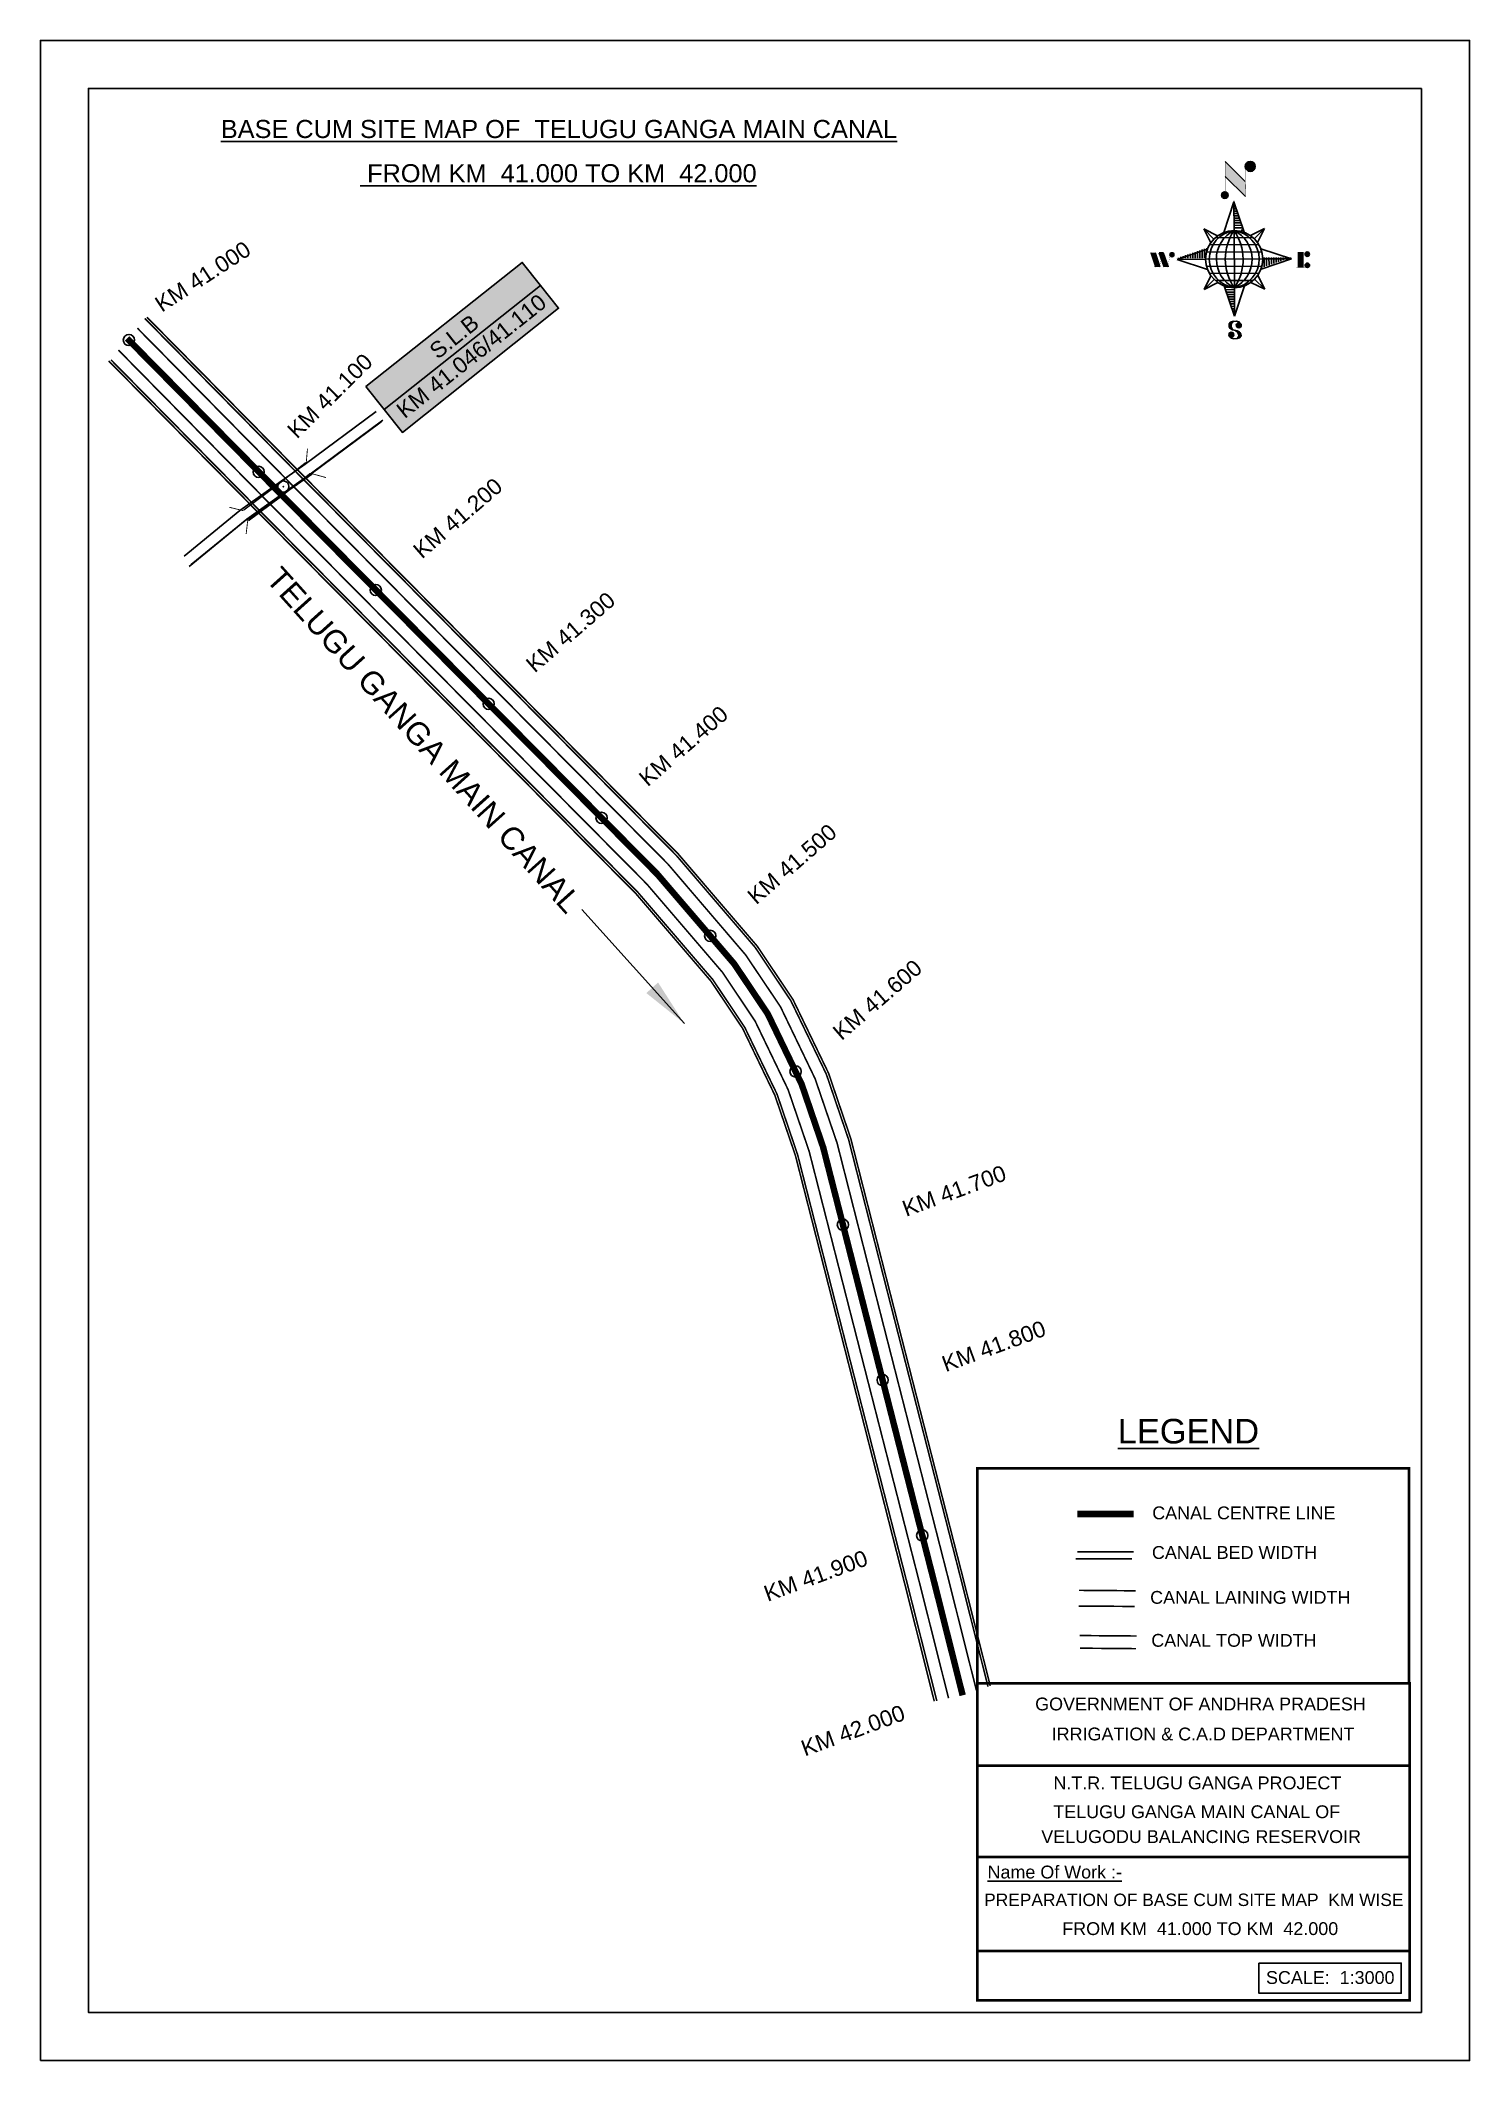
# Model space of a CAD drawing. Header units: inches. Extents: x 249707 to 250598, y 1720794 to 1722054.
import ezdxf

# ---------------------------------------------------------------- set-up
doc = ezdxf.new("R2010")
doc.units = ezdxf.units.IN
doc.header["$MEASUREMENT"] = 0
doc.header["$PDMODE"] = 32
doc.header["$PDSIZE"] = 7
for name, color, linetype in [('AQUADUCT', 1, 'Continuous'), ('bed with', 5, 'Continuous'), ('bord', 1, 'Continuous'), ('canal', 1, 'Continuous'), ('chainage', 7, 'Continuous'), ('FRAME 025', 7, 'Continuous'), ('laying', 4, 'Continuous'), ('lining', 4, 'Continuous'), ('ROAD', 6, 'Continuous'), ('SLB', 11, 'Continuous'), ('Stu coo', 3, 'Continuous'), ('TEXT', 7, 'Continuous'), ('top of bund', 1, 'Continuous'), ('V', 6, 'Continuous'), ('ZSTU', 7, 'Continuous')]:
    doc.layers.add(name, color=color, linetype=linetype)
doc.styles.get("Standard").update_dxf_attribs({"font": 'arial.ttf'})
doc.dimstyles.get("Standard").update_dxf_attribs({"dimtxt": 0.18, "dimasz": 0.18, "dimexe": 0.18, "dimexo": 0.0625, "dimgap": 0.09, "dimtad": 0, "dimtih": 1, "dimtoh": 1, "dimdec": 4, "dimzin": 0, "dimdsep": 46, "dimtxsty": 'Standard', "dimcen": 0.09, "dimadec": 0, "dimazin": 0, "dimtfac": 1, "dimtdec": 4, "dimtofl": 0, "dimtmove": 0, "dimatfit": 3, "dimfxl": 1, "dimtolj": 1, "dimtzin": 0, "dimarcsym": 0})
pattern_1 = [(267.297113149, (-8720374.938, 50637915.138), (10.5367255337, -0.497431438), [])]
pattern_2 = [(357.297113149, (-8720374.938, 50637915.138), (0.497431438, 10.5367255337), [])]

# ---------------------------------------------------------------- blocks, each defined once
blk = doc.blocks.new('FGDFGDFG6YURT')
at = {"layer": 'ROAD', "color": 1, "linetype": 'Continuous', "lineweight": 25}
for points in [[(386103.53, 1482907.42, 0), (386134.49, 1482913.05, 0), (386162.33, 1482917.43, 0), (386187.04, 1482923.15, 0)], [(386104.35, 1482907.67, 0), (386135.27, 1482913.29, 0), (386163.2, 1482917.69, 0), (386188.04, 1482923.43, 0)], [(386104.24, 1482903.53, 0), (386135.16, 1482909.15, 0), (386163.09, 1482913.55, 0), (386187.93, 1482919.3, 0)]]:
    blk.add_polyline3d(points, dxfattribs=at)
at = {"layer": 'SLB'}
for points, const_width in [([(386134.59, 1482913.4), (386134.24, 1482913.41), (386130.63, 1482916.64)], 0.3), ([(386134.59, 1482913.4), (386148.24, 1482915.45), (386161.82, 1482917.9)], 0.5), ([(386161.99, 1482918.19), (386148.41, 1482915.73), (386134.91, 1482912.87)], 0.5), ([(386161.82, 1482917.9), (386162.17, 1482917.94), (386164.81, 1482922)], 0.3), ([(386134.8, 1482908.74), (386134.45, 1482908.69), (386131.94, 1482904.55)], 0.3), ([(386161.88, 1482914.05), (386148.3, 1482911.6), (386134.8, 1482908.74)], 0.5), ([(386161.88, 1482914.05), (386162.23, 1482914.04), (386165.93, 1482910.93)], 0.3)]:
    blk.add_lwpolyline(points, dxfattribs=dict(at, const_width=const_width))
blk = doc.blocks.new('*X3')
at = {"color": 0, "linetype": 'Continuous'}
for p, q in [((6321.6, 240.5), (6322.3, 241.2)), ((6321.6, 240.3), (6322.3, 241)), ((6321.6, 240.1), (6322.3, 240.8)), ((6321.6, 239.9), (6322.4, 240.7)), ((6321.6, 239.8), (6322.4, 240.6)), ((6321.6, 239.6), (6322.5, 240.5)), ((6321.6, 239.4), (6322.5, 240.3)), ((6321.6, 239.2), (6322.6, 240.2)), ((6321.7, 239.1), (6322.6, 240.1)), ((6321.8, 240.8), (6322.4, 241.4)), ((6321.8, 239), (6322.7, 240)), ((6321.8, 239), (6322.8, 239.9)), ((6321.9, 238.9), (6322.9, 239.8)), ((6322, 238.8), (6323, 239.7)), ((6322.1, 241.3), (6322.4, 241.6)), ((6322.1, 238.7), (6323.1, 239.6)), ((6322.2, 238.6), (6323.1, 239.6)), ((6322.3, 238.5), (6323.2, 239.5)), ((6322.4, 238.5), (6323.3, 239.4)), ((6322.5, 238.4), (6323.4, 239.3)), ((6322.7, 238.4), (6323.6, 239.3)), ((6322.8, 238.3), (6323.7, 239.2)), ((6322.9, 238.3), (6323.8, 239.1)), ((6323.1, 238.2), (6323.9, 239.1)), ((6323.2, 238.2), (6324, 239)), ((6323.3, 238.2), (6324.2, 239)), ((6323.5, 238.1), (6324.3, 238.9)), ((6323.7, 238.1), (6324.4, 238.9)), ((6323.8, 238.1), (6324.6, 238.8)), ((6324.1, 238.2), (6324.7, 238.8)), ((6324.3, 238.3), (6324.9, 238.8)), ((6324.6, 238.3), (6325.1, 238.8)), ((6324.8, 238.4), (6325.2, 238.8)), ((6325.1, 238.5), (6325.4, 238.8)), ((6325.4, 238.6), (6325.6, 238.8))]:
    blk.add_line(p, q, dxfattribs=at)
blk = doc.blocks.new('*X2')
at = {"color": 0, "linetype": 'Continuous'}
for p, q in [((6324.4, 240.3), (6324.5, 240.4)), ((6324.6, 240.3), (6324.8, 240.5)), ((6324.7, 240.2), (6325, 240.5)), ((6324.8, 240.2), (6325.2, 240.6)), ((6325, 240.1), (6325.5, 240.6)), ((6325.1, 240.1), (6325.6, 240.6)), ((6325.2, 240), (6325.8, 240.6)), ((6325.3, 240), (6326, 240.6)), ((6325.4, 239.9), (6326.1, 240.6)), ((6325.5, 239.8), (6326.2, 240.5)), ((6325.6, 239.8), (6326.3, 240.5)), ((6325.7, 239.7), (6326.5, 240.4)), ((6325.9, 239.6), (6326.6, 240.3)), ((6326, 239.5), (6326.7, 240.3)), ((6326, 239.4), (6326.8, 240.2)), ((6326.1, 239.3), (6327, 240.2)), ((6326.2, 239.3), (6327.1, 240.1)), ((6326.3, 239.2), (6327.1, 240)), ((6326.4, 239.1), (6327.2, 239.9)), ((6326.5, 239), (6327.3, 239.8)), ((6326.5, 238.9), (6327.4, 239.7)), ((6326.6, 238.8), (6327.5, 239.6)), ((6326.7, 238.7), (6327.5, 239.5)), ((6326.8, 238.6), (6327.6, 239.4)), ((6326.8, 238.5), (6327.7, 239.3)), ((6326.8, 236.5), (6327.4, 237)), ((6326.9, 238.3), (6327.8, 239.2)), ((6326.9, 238.2), (6327.9, 239.1)), ((6326.9, 236.8), (6327.6, 237.4)), ((6327, 238.1), (6327.8, 239)), ((6327, 237.9), (6327.8, 238.8)), ((6327, 237.8), (6327.8, 238.6)), ((6327, 237.6), (6327.8, 238.4)), ((6327, 237.4), (6327.8, 238.2)), ((6327, 237.3), (6327.8, 238)), ((6327, 237.1), (6327.8, 237.9))]:
    blk.add_line(p, q, dxfattribs=at)
blk = doc.blocks.new('H')
at = {"layer": 'bord', "extrusion": (0.000427885, 0.004792, 0.999988)}
h = blk.add_hatch(dxfattribs=at)
h.set_pattern_fill('LINE', color=8, scale=84.387686, angle=-2.70289, style=0)
h.set_pattern_definition(pattern_2)
h.paths.add_polyline_path([(-492.5, 785.6, -0.090992), (-448, 775.2), (-486.5, 912)])
h = blk.add_hatch(dxfattribs=at)
h.set_pattern_fill('LINE', color=8, scale=84.387686, angle=-92.70289, style=0)
h.set_pattern_definition(pattern_1)
h.paths.add_polyline_path([(-624.9, 665.1, -0.090992), (-614.5, 709.6), (-751.3, 671.1)])
h = blk.add_hatch(dxfattribs=at)
h.set_pattern_fill('LINE', color=8, scale=84.387686, angle=-92.70289, style=0)
h.set_pattern_definition(pattern_1)
h.paths.add_polyline_path([(-245.6, 647.2), (-372, 653.2, -0.090992), (-382.4, 608.7)])
h = blk.add_hatch(dxfattribs=at)
h.set_pattern_fill('LINE', color=8, scale=84.387686, angle=-2.70289, style=0)
h.set_pattern_definition(pattern_2)
h.paths.add_polyline_path([(-504.4, 532.7, -0.090992), (-548.9, 543.1), (-510.4, 406.3)])
for p, q in [((-516.2, 1087.1, -1217.1), (-431.5, 994, -1216.7)), ((-519.4, 1020.4, -1216.8), (-434.7, 927.3, -1216.4)), ((-538.3, 773.7, -1215.6), (-487, 906.2, -1216.3)), ((-487, 906.2, -1216.3), (-493, 779.8, -1215.7)), ((-487, 906.2, -1216.3), (-448.5, 769.4, -1215.7)), ((-626.7, 793.8, -1215.7), (-566.8, 760.2, -1215.6)), ((-626.7, 793.8, -1215.7), (-584.1, 747, -1215.5)), ((-598.9, 731, -1215.4), (-626.7, 793.8, -1215.7)), ((-421.3, 753.3, -1215.6), (-358.5, 781.1, -1215.7)), ((-358.5, 781.1, -1215.7), (-405.3, 738.5, -1215.5)), ((-358.5, 781.1, -1215.7), (-392.1, 721.2, -1215.4)), ((-864.7, 700.9, -1215.1), (-846.9, 637.7, -1214.9)), ((-846.9, 700.1, -1215.1), (-829.1, 636.9, -1214.9)), ((-829.1, 699.2, -1215.2), (-811.3, 636, -1214.9)), ((-829.1, 699.2, -1215.2), (-811.3, 698.4, -1215.2)), ((-811.3, 698.4, -1215.2), (-793.5, 635.2, -1214.9)), ((-751.8, 665.3, -1215), (-615, 703.8, -1215.3)), ((-751.8, 665.3, -1215), (-625.4, 659.3, -1215)), ((-619.3, 614, -1214.8), (-751.8, 665.3, -1215)), ((-246.1, 641.4, -1215.1), (-382.9, 602.9, -1214.9)), ((-378.6, 692.6, -1215.3), (-246.1, 641.4, -1215.1)), ((-372.5, 647.4, -1215.1), (-246.1, 641.4, -1215.1)), ((-213.5, 669.3, -1215.3), (-216.7, 600.8, -1214.9)), ((-197.2, 599.9, -1214.9), (-193.9, 668.4, -1215.3)), ((-639.4, 525.6, -1214.4), (-605.8, 585.5, -1214.7)), ((-639.4, 525.6, -1214.4), (-592.6, 568.1, -1214.6)), ((-576.6, 553.3, -1214.6), (-639.4, 525.6, -1214.4)), ((-510.9, 400.5, -1213.9), (-549.4, 537.2, -1214.5)), ((-371.2, 512.9, -1214.5), (-431.1, 546.5, -1214.6)), ((-371.2, 512.9, -1214.5), (-413.8, 559.7, -1214.7)), ((-399, 575.7, -1214.7), (-371.2, 512.9, -1214.5)), ((-459.6, 533, -1214.5), (-510.9, 400.5, -1213.9)), ((-504.9, 526.9, -1214.5), (-510.9, 400.5, -1213.9))]:
    blk.add_line(p, q, dxfattribs=at)
at = {"layer": 'bord', "color": 8, "linetype": 'ByBlock', "extrusion": (0.000427885, 0.004792, 0.999988)}
for p, q in [((-386.5, 711.4, -1215.4), (-605.5, 721.7, -1215.4)), ((-410.8, 744.2, -1215.5), (-578.1, 752.1, -1215.5)), ((-493, 779.8, -1215.7), (-504.9, 526.9, -1214.5)), ((-372.5, 647.4, -1215.1), (-625.4, 659.3, -1215)), ((-378, 615.9, -1214.9), (-622.9, 627.5, -1214.9)), ((-375, 679.2, -1215.3), (-619.9, 690.7, -1215.2)), ((-392.4, 584.9, -1214.8), (-611.4, 595.3, -1214.7)), ((-419.8, 554.6, -1214.6), (-587.1, 562.5, -1214.6))]:
    blk.add_line(p, q, dxfattribs=at)
at = {"layer": 'bord', "extrusion": (0.000427885, 0.004792, 0.999988), "elevation": -1212.1}
for points, const_width in [([(-522, 959.6), (-515.7, 1092.9)], 1.61), ([(-434.2, 933.1), (-427.9, 1066.5)], 1.61), ([(-870.1, 707), (-846.4, 705.9)], 0.642), ([(-828.6, 642.7), (-855.2, 643.9)], 0.642), ([(-828.6, 642.7), (-821, 678)], 0.642), ([(-810.8, 641.8), (-784.1, 640.6)], 0.642), ([(-793, 641), (-781.6, 693.9)], 0.642), ([(-222.7, 675.6), (-173.8, 673.3)], 0.706), ([(-194.8, 644.8), (-185, 644.4)], 0.706), ([(-177.1, 604.8), (-226, 607.1)], 0.706)]:
    blk.add_lwpolyline(points, dxfattribs=dict(at, const_width=const_width))
for points, const_width in [([(-413.7, 1073.1, 1), (-397.6, 1057.7, 1)], 22.3), ([(-530.3, 949.5, 1), (-519.6, 939.3, 1)], 14.8), ([(-775.9, 696.6, 1), (-769.5, 690.4, 1)], 8.9), ([(-177.8, 666.9, 1), (-170.8, 660.1, 1)], 9.79), ([(-180.1, 618, 1), (-173.1, 611.2, 1)], 9.79), ([(-489.8, 361.7, 1), (-498.1, 369.1, 1)], 11.1), ([(-525.2, 321.6, 1), (-533.4, 328.9, 1)], 11.1)]:
    blk.add_lwpolyline(points, format="xyb", close=True, dxfattribs=dict(at, const_width=const_width))
for points in [[(-537, 317.4), (-530.7, 310.5), (-519.8, 306.8), (-504.9, 306.9), (-493.9, 310), (-486.3, 317.7), (-486.5, 325.8), (-490.6, 333.3), (-493.5, 336.2), (-502.8, 340.9), (-522.5, 347.3), (-530.4, 351.6), (-533.7, 354.6), (-537.4, 362.6), (-537, 373.4), (-530, 380.7), (-520, 384.1), (-503.5, 384.2), (-492.5, 379.9), (-487.1, 373.3)], [(-522.5, 347.6), (-526.2, 353.8), (-527.8, 360.6), (-527.9, 370.6), (-525.9, 375.5), (-521.3, 381.2), (-514.5, 384.4)], [(-504.9, 306.9), (-499, 312.4), (-497, 319.4), (-497.5, 326.5), (-501.2, 335.4), (-509.2, 343.2)]]:
    blk.add_lwpolyline(points, dxfattribs=at)
at = {"layer": 'bord', "extrusion": (0.000427885, 0.004792, 0.999988)}
for centre, radius in [((-405.6, 1065.4, -1212.1), 22.3), ((-525, 944.4, -1212.1), 14.8), ((-498.4, 659.1, -1212.1), 126.6), ((-772.7, 693.5, -1212.1), 8.9), ((-174.3, 663.5, -1212.1), 9.79), ((-176.6, 614.6, -1212.1), 9.79), ((-494, 365.4, -1212.1), 11.1), ((-529.3, 325.2, -1212.1), 11.1)]:
    blk.add_circle(centre, radius, dxfattribs=at)
at = {"layer": 'bord', "color": 8, "linetype": 'ByBlock', "extrusion": (0.000427885, 0.004792, 0.999988)}
for centre, radius, start, end in [((-481.5, 658.3, -1212.1), 127.7, 94.92536, 259.66906), ((-436.8, 656.2, -1212.1), 140.8, 113.28644, 241.30798), ((-315.9, 650.5, -1212.1), 222.3, 142.58916, 212.00526), ((-560.1, 662.1, -1212.1), 140.8, 293.28644, 61.30798), ((-681, 667.8, -1212.1), 222.3, 322.58916, 32.00526), ((-515.4, 659.9, -1212.1), 127.7, 274.92536, 79.66906)]:
    blk.add_arc(centre, radius, start, end, dxfattribs=at)
at = {"layer": 'bord', "extrusion": (0.000427885, 0.004792, 0.999988)}
for points in [[(-515.7, 1092.9, -1212.1), (-431, 999.8, -1212.1), (-518.9, 1026.2, -1212.1), (-434.2, 933.1, -1212.1)], [(-864.1, 706.7, -1212.1), (-846.4, 705.9, -1212.1), (-846.3, 643.5, -1212.1), (-828.6, 642.7, -1212.1)], [(-828.6, 705, -1212.1), (-810.8, 704.2, -1212.1), (-810.8, 641.8, -1212.1), (-793, 641, -1212.1)], [(-193.4, 674.2, -1212.1), (-196.6, 605.7, -1212.1), (-213, 675.1, -1212.1), (-216.2, 606.7, -1212.1)]]:
    blk.add_solid(points, dxfattribs=at)
at = {"layer": 'bord', "extrusion": (0.000427885, 0.004792, 0.999988), "xscale": 7.977342409717546, "yscale": 7.977342408231451, "zscale": 7.977342408476333, "rotation": 138.0840426661453}
for name, p in [('*X2', (38300.5, -31929.4, -1212.1)), ('*X3', (38314.4, -31950.9, -1212.1))]:
    blk.add_blockref(name, p, dxfattribs=at)

msp = doc.modelspace()

# ---------------------------------------------------------------- hatches: boundary and pattern name
at = {"layer": 'ZSTU'}
h = msp.add_hatch(color=135, dxfattribs=at)
h.set_gradient(color1=(141, 177, 78), color2=(107, 135, 59), one_color=1, tint=0.38, name='CYLINDER')
h.paths.add_polyline_path([(249909.5, 1721837.9), (249920.8, 1721823.6), (250018.3, 1721901), (250006.9, 1721915.3)])
h.paths.add_polyline_path([(249953.9, 1721850.7), (249984.6, 1721875.2), (249975, 1721887.3), (249944.2, 1721862.9)], flags=24)
h = msp.add_hatch(color=252, dxfattribs=at)
h.set_gradient(color1=(167, 88, 159), color2=(127, 67, 121), one_color=1, tint=0.38, name='CYLINDER')
h.paths.add_polyline_path([(250029.6, 1721886.7), (250018.3, 1721901), (249920.8, 1721823.6), (249932.2, 1721809.3)])
h.paths.add_polyline_path([(249933.3, 1721813.7), (250026.7, 1721888), (250017, 1721900.1), (249923.6, 1721825.8)], flags=24)

# ---------------------------------------------------------------- linework, layer by layer
at = {"linetype": 'ByBlock'}
for points in [[(249706.5, 1720793.8), (249706.5, 1722053.8), (250597.5, 1722053.8), (250597.5, 1720793.8)], [(250567.5, 1722023.8), (250567.5, 1720823.8), (249736.5, 1720823.8), (249736.5, 1722023.8)]]:
    msp.add_lwpolyline(points, close=True, dxfattribs=at)
for p in [(249761.7, 1721866.9), (249842.6, 1721784.7), (249915.6, 1721711), (249986, 1721640), (250056.4, 1721568.9), (250124.1, 1721495.3), (250177.3, 1721410.7), (250206.8, 1721315.1), (250231.6, 1721218.2), (250256.3, 1721121.3)]:
    msp.add_point(p)
at = {"color": 2}
msp.add_point((249858, 1721775.5), dxfattribs=at)
at = {"layer": 'bed with', "const_width": 1}
for points in [[(249767, 1721874.3), (249856.5, 1721783.5), (249978.2, 1721660.7), (250097.8, 1721540), (250146.2, 1721483.4), (250167.9, 1721451.1), (250189.5, 1721406.2), (250203.2, 1721366.1), (250226.1, 1721276.1), (250272.7, 1721093.8), (250290.1, 1721024.6)], [(249755.2, 1721860.6), (249843.6, 1721770.8), (249965.3, 1721648), (250084.5, 1721527.7), (250131.8, 1721472.5), (250152.1, 1721442.1), (250172.7, 1721399.3), (250185.8, 1721360.9), (250208.6, 1721271.6), (250255.2, 1721089.4), (250272.7, 1721019.8)], [(250388.2, 1721111.1), (250385.1, 1721111.1), (250352.9, 1721111.1)], [(250387.1, 1721106.7), (250385.1, 1721106.7), (250352.3, 1721106.7), (250352, 1721106.7)]]:
    msp.add_lwpolyline(points, dxfattribs=at)
at = {"layer": 'canal', "color": 6, "const_width": 4}
for points in [[(250388.1, 1721134.7), (250385.5, 1721134.8), (250352.9, 1721134.7)], [(250352.9, 1721134.7), (250388.1, 1721134.7)]]:
    msp.add_lwpolyline(points, dxfattribs=at)
at = {"layer": 'FRAME 025', "lineweight": -3, "const_width": 1.64}
for points in [[(250290.7, 1721163.2), (250559.8, 1721163.2), (250559.8, 1721029), (250290.7, 1721029)], [(250290.7, 1721029), (250560.2, 1721029), (250560.2, 1720831.4), (250290.7, 1720831.4)]]:
    msp.add_lwpolyline(points, close=True, dxfattribs=at)
for points in [[(250290.7, 1720977.7), (250560.2, 1720977.7)], [(250290.7, 1720920.8), (250560.2, 1720920.8)], [(250290.7, 1720862.2), (250560.2, 1720862.2)]]:
    msp.add_lwpolyline(points, dxfattribs=at)
at = {"layer": 'lining', "const_width": 1}
for points in [[(249771.6, 1721880.4), (249861.8, 1721788.8), (249983.5, 1721666), (250103.3, 1721545.1), (250152.2, 1721488), (250174.4, 1721454.8), (250196.5, 1721409), (250210.4, 1721368.2), (250233.4, 1721277.9), (250280, 1721095.7), (250297.3, 1721027)], [(249750.5, 1721854.6), (249838.3, 1721765.5), (249960, 1721642.7), (250078.9, 1721522.6), (250125.8, 1721467.9), (250145.6, 1721438.3), (250165.8, 1721396.5), (250178.6, 1721358.8), (250201.3, 1721269.8), (250247.9, 1721087.5), (250265.4, 1721018.1)], [(250354, 1721087.1), (250378.7, 1721086.9), (250389.3, 1721086.8)], [(250353.9, 1721077.3), (250380.8, 1721077.1), (250388.8, 1721077)]]:
    msp.add_lwpolyline(points, dxfattribs=at)
at = {"layer": 'top of bund', "const_width": 1}
for points in [[(249773, 1721881.1), (249862.9, 1721789.9), (249984.6, 1721667), (250104.4, 1721546.1), (250153.4, 1721488.9), (250175.7, 1721455.6), (250197.9, 1721409.6), (250211.8, 1721368.7), (250234.8, 1721278.3), (250281.4, 1721096), (250298.7, 1721027.5)], [(249749.1, 1721853.9), (249837.2, 1721764.5), (249958.9, 1721641.6), (250077.8, 1721521.6), (250124.6, 1721467), (250144.3, 1721437.6), (250164.4, 1721395.9), (250177.2, 1721358.4), (250199.9, 1721269.4), (250246.4, 1721087.2), (250263.8, 1721017.9)], [(250354.5, 1721058.9), (250379.1, 1721058.7), (250389.9, 1721058.6)], [(250389.5, 1721050.7), (250381.6, 1721050.8), (250354.6, 1721051)]]:
    msp.add_lwpolyline(points, dxfattribs=at)
at = {"layer": 'V', "color": 6, "const_width": 4}
msp.add_lwpolyline([(249760.6, 1721867.9), (249850.1, 1721777.2), (249971.8, 1721654.3), (250091.1, 1721533.8), (250139, 1721477.9), (250160, 1721446.6), (250181.1, 1721402.8), (250194.5, 1721363.5), (250217.4, 1721273.8), (250263.9, 1721091.6), (250281.5, 1721021.6)], dxfattribs=at)
at = {"layer": 'V', "color": 0}
msp.add_lwpolyline([(250466.2, 1720854.6), (250554.9, 1720854.6), (250554.9, 1720835.8), (250466.2, 1720835.8)], close=True, dxfattribs=at)
at = {"layer": 'ZSTU', "color": 135}
msp.add_lwpolyline([(249909.5, 1721837.9), (250006.9, 1721915.3), (250018.3, 1721901), (249920.8, 1721823.6)], close=True, dxfattribs=at)
at = {"layer": 'ZSTU', "color": 252}
msp.add_lwpolyline([(249920.8, 1721823.6), (250018.3, 1721901), (250029.6, 1721886.7), (249932.2, 1721809.3)], close=True, dxfattribs=at)

# ---------------------------------------------------------------- block references
at = {"layer": 'AQUADUCT', "color": 1, "xscale": 0.1408039184319789, "yscale": 0.1408039187081158, "zscale": 0.1408039184379445, "rotation": 3.078330572322649}
msp.add_blockref('H', (250525.9, 1721829.3, 170.9), dxfattribs=at)
at = {"layer": 'laying', "color": 1, "linetype": 'ByBlock', "xscale": 1.760345254443767, "yscale": 1.76034525455907, "zscale": 1.760345254585044, "rotation": 206.3358339770913}
msp.add_blockref('FGDFGDFG6YURT', (-299017.8, 4362832.9), dxfattribs=at)

# ---------------------------------------------------------------- texts
at = {"layer": 'chainage', "color": 0}
for s, rotation, p in [('KM 41.000', 33.1644, (249782.2, 1721883.9)), ('KM 41.100', 44.6844, (249866.5, 1721804.8)), ('KM 41.200', 40.7761, (249944.4, 1721730)), ('KM 41.300', 40.7761, (250014.7, 1721658.9)), ('KM 41.400', 40.7761, (250085.1, 1721587.9)), ('KM 41.500', 40.7761, (250152.8, 1721514.3)), ('KM 41.600', 40.7761, (250206, 1721429.6)), ('KM 41.700', 20.1234, (250246.2, 1721320)), ('KM 41.800', 20.1234, (250270.9, 1721223.1)), ('KM 41.900', 20.1234, (250159.9, 1721079.9)), ('KM 42.000', 20.1234, (250183.1, 1720983.4))]:
    msp.add_text(s, height=10, rotation=rotation, dxfattribs=at).set_placement(p)
at = {"layer": 'chainage', "color": 1}
msp.add_text('TELUGU GANGA MAIN CANAL', height=14.042, rotation=311.9607, dxfattribs=at).set_placement((249846.4, 1721717.3))
at = {"layer": 'chainage', "color": 0}
for s, height, p in [('%%ULEGEND', 15.34, (250378.2, 1721178.7)), ('CANAL CENTRE LINE', 8, (250399.7, 1721131.4)), ('CANAL BED WIDTH', 8, (250399.5, 1721106.7)), ('CANAL LAINING WIDTH', 8, (250398.4, 1721078.7)), ('CANAL TOP WIDTH', 8, (250399.1, 1721051.9)), ('GOVERNMENT OF ANDHRA PRADESH ', 8, (250326.7, 1721012.2)), ('IRRIGATION & C.A.D DEPARTMENT', 8, (250337, 1720993.5)), ('N.T.R. TELUGU GANGA PROJECT', 8, (250338.1, 1720963)), ('TELUGU GANGA MAIN CANAL OF', 8, (250338, 1720945)), (' VELUGODU BALANCING RESERVOIR', 8, (250327.4, 1720929.5)), ('%%UName Of Work :-', 8, (250297, 1720907.4)), ('PREPARATION OF BASE CUM SITE MAP  KM WISE', 7.743, (250294.9, 1720890.2)), (' FROM KM  41.000 TO KM  42.000', 8, (250340.5, 1720872.1)), ('SCALE:  1:3000', 8, (250470.6, 1720841.6))]:
    msp.add_text(s, height=height, dxfattribs=at).set_placement(p)
at = {"layer": 'Stu coo', "color": 0}
for s, p in [('KM 41.046/41.110', (249933.6, 1721817.5)), ('S.L.B', (249954.2, 1721854.5))]:
    msp.add_text(s, height=10, rotation=38.4824, dxfattribs=at).set_placement(p)
at = {"layer": 'TEXT', "color": 0}
for s, p in [('%%UBASE CUM SITE MAP OF  TELUGU GANGA MAIN CANAL', (249819, 1721992.9)), ('%%U FROM KM  41.000 TO KM  42.000', (249905.8, 1721965.3))]:
    msp.add_text(s, height=11.294, dxfattribs=at).set_placement(p)

# ---------------------------------------------------------------- leaders
at = {"layer": 'chainage', "color": 1}
msp.add_leader([(250108, 1721440.6), (250044, 1721511.8)], dimstyle='Standard', override={"dimasz": 30, "dimgap": 0.09, "dimtad": 0}, dxfattribs=at)

doc.saveas('drawing.dxf')
